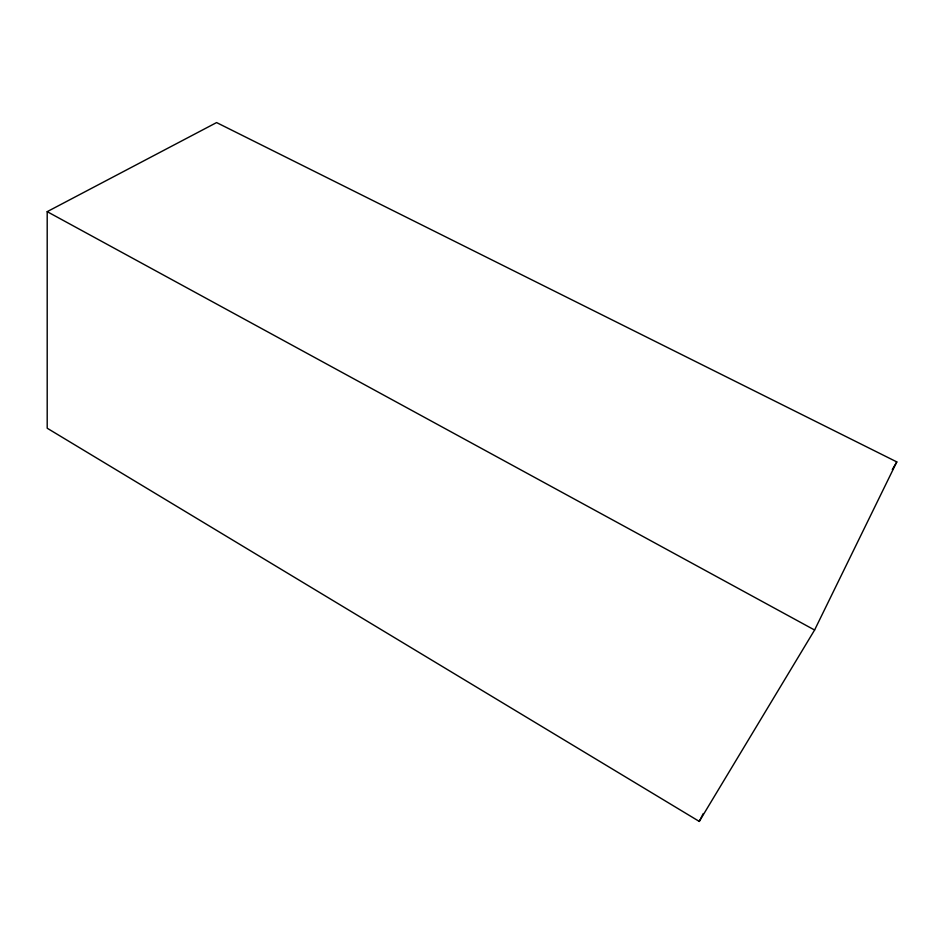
<?xml version="1.0" encoding="UTF-8"?>
<svg xmlns="http://www.w3.org/2000/svg" width="944" height="944" viewBox="0 0 944 944"><rect width="100%" height="100%" fill="white"/><g stroke="black" fill="none" stroke-linecap="round" stroke-linejoin="round"><path stroke-width="1.42" d="M814.589 630.026L896.8 461.911L216.589 122.578L47.2 211.657L47.2 428.222L699.28 821.422L814.589 630.026L47.2 211.657M699.28 821.422L703.256 813.563M892.304 469.534L896.8 461.911"/></g></svg>
